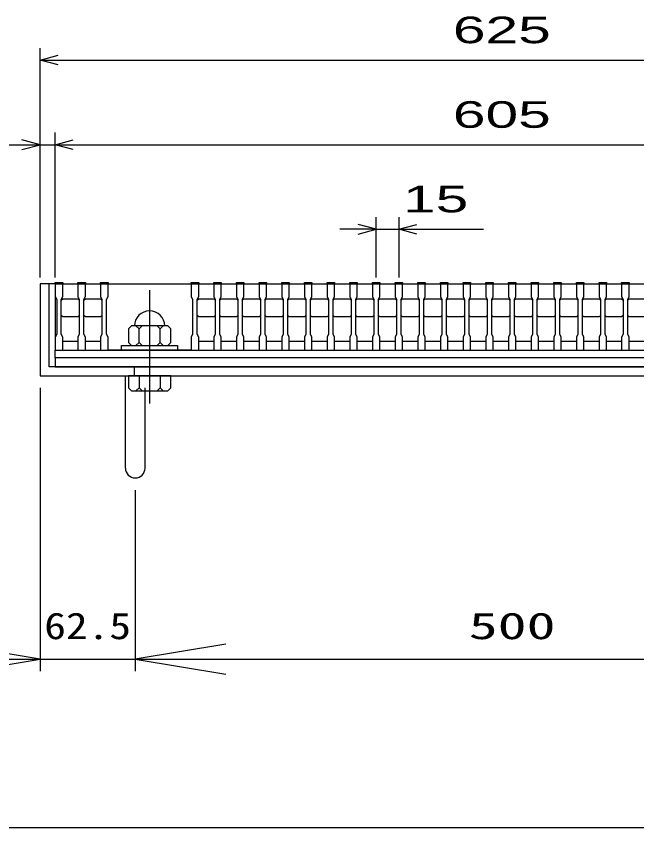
# Model space of a CAD drawing. Units: millimetres, scale not verified. Extents: x -1456 to 1385, y -1026 to 843.
# Drawn here: x -1009 to -598, y -917 to -380 of the extents above; entities that cross this region are included whole.
import ezdxf
from ezdxf.enums import TextEntityAlignment as Align

# ---------------------------------------------------------------- set-up
doc = ezdxf.new("R2010")
doc.units = ezdxf.units.MM
doc.header["$LTSCALE"] = 8
doc.linetypes.add('CHAIN', pattern=[18.5, 12, -1.5, 3.5, -1.5])
for name, color, linetype, lineweight in [('0_2', 150, 'Continuous', 25), ('16', 3, 'Continuous', 25), ('19', 6, 'Continuous', 25), ('22', 4, 'Continuous', 25)]:
    doc.layers.add(name, color=color, linetype=linetype, lineweight=lineweight)
doc.styles.add('ベクトル', font='')
doc.styles.add('ＭＳ ゴシック', font='')
doc.styles.get('ベクトル').set_extended_font_data('ベクトル')
doc.styles.get('ＭＳ ゴシック').set_extended_font_data('MS Gothic')

# ---------------------------------------------------------------- blocks, each defined once
blk = doc.blocks.new('open_arrow')
at = {"color": 0, "linetype": 'Continuous', "lineweight": -2}
blk.add_lwpolyline([(7.5, 1.25), (0, 0), (7.5, -1.25)], dxfattribs=at)

msp = doc.modelspace()

# ---------------------------------------------------------------- linework, layer by layer
at = {"layer": '0_2'}
msp.add_line((1384.8, -917.2), (-1383.2, -917.2), dxfattribs=at)
at = {"layer": '16'}
for p, q in [((-983, -557), (-983, -556.3)), ((-983, -556.3), (-978, -556.3)), ((-983, -557), (-983, -565.5)), ((-978, -557), (-983, -557)), ((-983, -557), (-983, -595)), ((-983, -557), (-378, -557)), ((-978, -556.3), (-978, -557)), ((-978, -565.5), (-978, -557)), ((-968, -557), (-968, -556.3)), ((-968, -556.3), (-963, -556.3)), ((-968, -557), (-968, -565.5)), ((-963, -557), (-968, -557)), ((-963, -556.3), (-963, -557)), ((-963, -565.5), (-963, -557)), ((-953, -557), (-953, -556.3)), ((-953, -556.3), (-948, -556.3)), ((-953, -557), (-953, -565.5)), ((-948, -557), (-953, -557)), ((-948, -556.3), (-948, -557)), ((-948, -565.5), (-948, -557)), ((-948, -557), (-893, -557)), ((-893, -557), (-893, -556.3)), ((-893, -556.3), (-888, -556.3)), ((-893, -557), (-893, -565.5)), ((-888, -557), (-893, -557)), ((-888, -556.3), (-888, -557)), ((-888, -565.5), (-888, -557)), ((-878, -557), (-878, -556.3)), ((-878, -556.3), (-873, -556.3)), ((-878, -557), (-878, -565.5)), ((-873, -557), (-878, -557)), ((-873, -556.3), (-873, -557)), ((-873, -565.5), (-873, -557)), ((-863, -557), (-863, -556.3)), ((-863, -556.3), (-858, -556.3)), ((-863, -557), (-863, -565.5)), ((-858, -557), (-863, -557)), ((-858, -556.3), (-858, -557)), ((-858, -565.5), (-858, -557)), ((-848, -557), (-848, -556.3)), ((-848, -556.3), (-843, -556.3)), ((-848, -557), (-848, -565.5)), ((-843, -557), (-848, -557)), ((-843, -556.3), (-843, -557)), ((-843, -565.5), (-843, -557)), ((-833, -557), (-833, -556.3)), ((-833, -556.3), (-828, -556.3)), ((-833, -557), (-833, -565.5)), ((-828, -557), (-833, -557)), ((-828, -556.3), (-828, -557)), ((-828, -565.5), (-828, -557)), ((-818, -557), (-818, -556.3)), ((-818, -556.3), (-813, -556.3)), ((-818, -557), (-818, -565.5)), ((-813, -557), (-818, -557)), ((-813, -556.3), (-813, -557)), ((-813, -565.5), (-813, -557)), ((-803, -557), (-803, -556.3)), ((-803, -556.3), (-798, -556.3)), ((-803, -557), (-803, -565.5)), ((-798, -557), (-803, -557)), ((-798, -556.3), (-798, -557)), ((-798, -565.5), (-798, -557)), ((-788, -557), (-788, -556.3)), ((-788, -556.3), (-783, -556.3)), ((-788, -557), (-788, -565.5)), ((-783, -557), (-788, -557)), ((-783, -556.3), (-783, -557)), ((-783, -565.5), (-783, -557)), ((-773, -557), (-773, -556.3)), ((-773, -556.3), (-768, -556.3)), ((-773, -557), (-773, -565.5)), ((-768, -557), (-773, -557)), ((-768, -556.3), (-768, -557)), ((-768, -565.5), (-768, -557)), ((-758, -557), (-758, -556.3)), ((-758, -556.3), (-753, -556.3)), ((-758, -557), (-758, -565.5)), ((-753, -557), (-758, -557)), ((-753, -556.3), (-753, -557)), ((-753, -565.5), (-753, -557)), ((-743, -557), (-743, -556.3)), ((-743, -556.3), (-738, -556.3)), ((-743, -557), (-743, -565.5)), ((-738, -557), (-743, -557)), ((-738, -556.3), (-738, -557)), ((-738, -565.5), (-738, -557)), ((-728, -557), (-728, -556.3)), ((-728, -556.3), (-723, -556.3)), ((-728, -557), (-728, -565.5)), ((-723, -557), (-728, -557)), ((-723, -556.3), (-723, -557)), ((-723, -565.5), (-723, -557)), ((-713, -557), (-713, -556.3)), ((-713, -556.3), (-708, -556.3)), ((-713, -557), (-713, -565.5)), ((-708, -557), (-713, -557)), ((-708, -556.3), (-708, -557)), ((-708, -565.5), (-708, -557)), ((-698, -557), (-698, -556.3)), ((-698, -556.3), (-693, -556.3)), ((-698, -557), (-698, -565.5)), ((-693, -557), (-698, -557)), ((-693, -556.3), (-693, -557)), ((-693, -565.5), (-693, -557)), ((-683, -557), (-683, -556.3)), ((-683, -556.3), (-678, -556.3)), ((-683, -557), (-683, -565.5)), ((-678, -557), (-683, -557)), ((-678, -556.3), (-678, -557)), ((-678, -565.5), (-678, -557)), ((-668, -557), (-668, -556.3)), ((-668, -556.3), (-663, -556.3)), ((-668, -557), (-668, -565.5)), ((-663, -557), (-668, -557)), ((-663, -556.3), (-663, -557)), ((-663, -565.5), (-663, -557)), ((-653, -557), (-653, -556.3)), ((-653, -556.3), (-648, -556.3)), ((-653, -557), (-653, -565.5)), ((-648, -557), (-653, -557)), ((-648, -556.3), (-648, -557)), ((-648, -565.5), (-648, -557)), ((-638, -557), (-638, -556.3)), ((-638, -556.3), (-633, -556.3)), ((-638, -557), (-638, -565.5)), ((-633, -557), (-638, -557)), ((-633, -556.3), (-633, -557)), ((-633, -565.5), (-633, -557)), ((-623, -557), (-623, -556.3)), ((-623, -556.3), (-618, -556.3)), ((-623, -557), (-623, -565.5)), ((-618, -557), (-623, -557)), ((-618, -556.3), (-618, -557)), ((-618, -565.5), (-618, -557)), ((-608, -557), (-608, -556.3)), ((-608, -556.3), (-603, -556.3)), ((-608, -557), (-608, -565.5)), ((-603, -557), (-608, -557)), ((-603, -556.3), (-603, -557)), ((-603, -565.5), (-603, -557)), ((-983, -565.5), (-982, -567.5)), ((-982, -567.5), (-982, -590.5)), ((-979, -567.5), (-978, -565.5)), ((-979, -568), (-978, -567)), ((-979, -590.5), (-979, -567.5)), ((-978, -567), (-968, -567)), ((-968, -565.5), (-967, -567.5)), ((-968, -567), (-967, -568)), ((-967, -567.5), (-967, -590.5)), ((-964, -567.5), (-963, -565.5)), ((-964, -568), (-963, -567)), ((-964, -590.5), (-964, -567.5)), ((-963, -567), (-953, -567)), ((-953, -565.5), (-952, -567.5)), ((-953, -567), (-952, -568)), ((-952, -567.5), (-952, -590.5)), ((-949, -567.5), (-948, -565.5)), ((-949, -590.5), (-949, -567.5)), ((-893, -565.5), (-892, -567.5)), ((-892, -567.5), (-892, -590.5)), ((-889, -567.5), (-888, -565.5)), ((-889, -568), (-888, -567)), ((-889, -590.5), (-889, -567.5)), ((-888, -567), (-878, -567)), ((-878, -565.5), (-877, -567.5)), ((-878, -567), (-877, -568)), ((-877, -567.5), (-877, -590.5)), ((-874, -567.5), (-873, -565.5)), ((-874, -568), (-873, -567)), ((-874, -590.5), (-874, -567.5)), ((-873, -567), (-863, -567)), ((-863, -565.5), (-862, -567.5)), ((-863, -567), (-862, -568)), ((-862, -567.5), (-862, -590.5)), ((-859, -567.5), (-858, -565.5)), ((-859, -568), (-858, -567)), ((-859, -590.5), (-859, -567.5)), ((-858, -567), (-848, -567)), ((-848, -565.5), (-847, -567.5)), ((-848, -567), (-847, -568)), ((-847, -567.5), (-847, -590.5)), ((-844, -567.5), (-843, -565.5)), ((-844, -568), (-843, -567)), ((-844, -590.5), (-844, -567.5)), ((-843, -567), (-833, -567)), ((-833, -565.5), (-832, -567.5)), ((-833, -567), (-832, -568)), ((-832, -567.5), (-832, -590.5)), ((-829, -567.5), (-828, -565.5)), ((-829, -568), (-828, -567)), ((-829, -590.5), (-829, -567.5)), ((-828, -567), (-818, -567)), ((-818, -565.5), (-817, -567.5)), ((-818, -567), (-817, -568)), ((-817, -567.5), (-817, -590.5)), ((-814, -567.5), (-813, -565.5)), ((-814, -568), (-813, -567)), ((-814, -590.5), (-814, -567.5)), ((-813, -567), (-803, -567)), ((-803, -565.5), (-802, -567.5)), ((-803, -567), (-802, -568)), ((-802, -567.5), (-802, -590.5)), ((-799, -567.5), (-798, -565.5)), ((-799, -568), (-798, -567)), ((-799, -590.5), (-799, -567.5)), ((-798, -567), (-788, -567)), ((-788, -565.5), (-787, -567.5)), ((-788, -567), (-787, -568)), ((-787, -567.5), (-787, -590.5)), ((-784, -567.5), (-783, -565.5)), ((-784, -568), (-783, -567)), ((-784, -590.5), (-784, -567.5)), ((-783, -567), (-773, -567)), ((-773, -565.5), (-772, -567.5)), ((-773, -567), (-772, -568)), ((-772, -567.5), (-772, -590.5)), ((-769, -567.5), (-768, -565.5)), ((-769, -568), (-768, -567)), ((-769, -590.5), (-769, -567.5)), ((-768, -567), (-758, -567)), ((-758, -565.5), (-757, -567.5)), ((-758, -567), (-757, -568)), ((-757, -567.5), (-757, -590.5)), ((-754, -567.5), (-753, -565.5)), ((-754, -568), (-753, -567)), ((-754, -590.5), (-754, -567.5)), ((-753, -567), (-743, -567)), ((-743, -565.5), (-742, -567.5)), ((-743, -567), (-742, -568)), ((-742, -567.5), (-742, -590.5)), ((-739, -567.5), (-738, -565.5)), ((-739, -568), (-738, -567)), ((-739, -590.5), (-739, -567.5)), ((-738, -567), (-728, -567)), ((-728, -565.5), (-727, -567.5)), ((-728, -567), (-727, -568)), ((-727, -567.5), (-727, -590.5)), ((-724, -567.5), (-723, -565.5)), ((-724, -568), (-723, -567)), ((-724, -590.5), (-724, -567.5)), ((-723, -567), (-713, -567)), ((-713, -565.5), (-712, -567.5)), ((-713, -567), (-712, -568)), ((-712, -567.5), (-712, -590.5)), ((-709, -567.5), (-708, -565.5)), ((-709, -568), (-708, -567)), ((-709, -590.5), (-709, -567.5)), ((-708, -567), (-698, -567)), ((-698, -565.5), (-697, -567.5)), ((-698, -567), (-697, -568)), ((-697, -567.5), (-697, -590.5)), ((-694, -567.5), (-693, -565.5)), ((-694, -568), (-693, -567)), ((-694, -590.5), (-694, -567.5)), ((-693, -567), (-683, -567)), ((-683, -565.5), (-682, -567.5)), ((-683, -567), (-682, -568)), ((-682, -567.5), (-682, -590.5)), ((-679, -567.5), (-678, -565.5)), ((-679, -568), (-678, -567)), ((-679, -590.5), (-679, -567.5)), ((-678, -567), (-668, -567)), ((-668, -565.5), (-667, -567.5)), ((-668, -567), (-667, -568)), ((-667, -567.5), (-667, -590.5)), ((-664, -567.5), (-663, -565.5)), ((-664, -568), (-663, -567)), ((-664, -590.5), (-664, -567.5)), ((-663, -567), (-653, -567)), ((-653, -565.5), (-652, -567.5)), ((-653, -567), (-652, -568)), ((-652, -567.5), (-652, -590.5)), ((-649, -567.5), (-648, -565.5)), ((-649, -568), (-648, -567)), ((-649, -590.5), (-649, -567.5)), ((-648, -567), (-638, -567)), ((-638, -565.5), (-637, -567.5)), ((-638, -567), (-637, -568)), ((-637, -567.5), (-637, -590.5)), ((-634, -567.5), (-633, -565.5)), ((-634, -568), (-633, -567)), ((-634, -590.5), (-634, -567.5)), ((-633, -567), (-623, -567)), ((-623, -565.5), (-622, -567.5)), ((-623, -567), (-622, -568)), ((-622, -567.5), (-622, -590.5)), ((-619, -567.5), (-618, -565.5)), ((-619, -568), (-618, -567)), ((-619, -590.5), (-619, -567.5)), ((-618, -567), (-608, -567)), ((-608, -565.5), (-607, -567.5)), ((-608, -567), (-607, -568)), ((-607, -567.5), (-607, -590.5)), ((-604, -567.5), (-603, -565.5)), ((-604, -568), (-603, -567)), ((-604, -590.5), (-604, -567.5)), ((-603, -567), (-593, -567)), ((-978, -579), (-979, -578)), ((-968, -579), (-978, -579)), ((-967, -578), (-968, -579)), ((-963, -579), (-964, -578)), ((-953, -579), (-963, -579)), ((-952, -578), (-953, -579)), ((-888, -579), (-889, -578)), ((-878, -579), (-888, -579)), ((-877, -578), (-878, -579)), ((-873, -579), (-874, -578)), ((-863, -579), (-873, -579)), ((-862, -578), (-863, -579)), ((-858, -579), (-859, -578)), ((-848, -579), (-858, -579)), ((-847, -578), (-848, -579)), ((-843, -579), (-844, -578)), ((-833, -579), (-843, -579)), ((-832, -578), (-833, -579)), ((-828, -579), (-829, -578)), ((-818, -579), (-828, -579)), ((-817, -578), (-818, -579)), ((-813, -579), (-814, -578)), ((-803, -579), (-813, -579)), ((-802, -578), (-803, -579)), ((-798, -579), (-799, -578)), ((-788, -579), (-798, -579)), ((-787, -578), (-788, -579)), ((-783, -579), (-784, -578)), ((-773, -579), (-783, -579)), ((-772, -578), (-773, -579)), ((-768, -579), (-769, -578)), ((-758, -579), (-768, -579)), ((-757, -578), (-758, -579)), ((-753, -579), (-754, -578)), ((-743, -579), (-753, -579)), ((-742, -578), (-743, -579)), ((-738, -579), (-739, -578)), ((-728, -579), (-738, -579)), ((-727, -578), (-728, -579)), ((-723, -579), (-724, -578)), ((-713, -579), (-723, -579)), ((-712, -578), (-713, -579)), ((-708, -579), (-709, -578)), ((-698, -579), (-708, -579)), ((-697, -578), (-698, -579)), ((-693, -579), (-694, -578)), ((-683, -579), (-693, -579)), ((-682, -578), (-683, -579)), ((-678, -579), (-679, -578)), ((-668, -579), (-678, -579)), ((-667, -578), (-668, -579)), ((-663, -579), (-664, -578)), ((-653, -579), (-663, -579)), ((-652, -578), (-653, -579)), ((-648, -579), (-649, -578)), ((-638, -579), (-648, -579)), ((-637, -578), (-638, -579)), ((-633, -579), (-634, -578)), ((-623, -579), (-633, -579)), ((-622, -578), (-623, -579)), ((-618, -579), (-619, -578)), ((-608, -579), (-618, -579)), ((-607, -578), (-608, -579)), ((-603, -579), (-604, -578)), ((-593, -579), (-603, -579)), ((-932.5, -585), (-934.5, -587)), ((-908.5, -585), (-932.5, -585)), ((-927.5, -587), (-929.5, -585)), ((-925.5, -585), (-927.5, -587)), ((-913.5, -587), (-915.5, -585)), ((-911.5, -585), (-913.5, -587)), ((-906.5, -587), (-908.5, -585)), ((-982, -590.5), (-983, -592.5)), ((-978, -592.5), (-979, -590.5)), ((-967, -590.5), (-968, -592.5)), ((-963, -592.5), (-964, -590.5)), ((-952, -590.5), (-953, -592.5)), ((-948, -592.5), (-949, -590.5)), ((-934.5, -587), (-934.5, -596)), ((-927.5, -596), (-927.5, -587)), ((-913.5, -596), (-913.5, -587)), ((-906.5, -596), (-906.5, -587)), ((-892, -590.5), (-893, -592.5)), ((-888, -592.5), (-889, -590.5)), ((-877, -590.5), (-878, -592.5)), ((-873, -592.5), (-874, -590.5)), ((-862, -590.5), (-863, -592.5)), ((-858, -592.5), (-859, -590.5)), ((-847, -590.5), (-848, -592.5)), ((-843, -592.5), (-844, -590.5)), ((-832, -590.5), (-833, -592.5)), ((-828, -592.5), (-829, -590.5)), ((-817, -590.5), (-818, -592.5)), ((-813, -592.5), (-814, -590.5)), ((-802, -590.5), (-803, -592.5)), ((-798, -592.5), (-799, -590.5)), ((-787, -590.5), (-788, -592.5)), ((-783, -592.5), (-784, -590.5)), ((-772, -590.5), (-773, -592.5)), ((-768, -592.5), (-769, -590.5)), ((-757, -590.5), (-758, -592.5)), ((-753, -592.5), (-754, -590.5)), ((-742, -590.5), (-743, -592.5)), ((-738, -592.5), (-739, -590.5)), ((-727, -590.5), (-728, -592.5)), ((-723, -592.5), (-724, -590.5)), ((-712, -590.5), (-713, -592.5)), ((-708, -592.5), (-709, -590.5)), ((-697, -590.5), (-698, -592.5)), ((-693, -592.5), (-694, -590.5)), ((-682, -590.5), (-683, -592.5)), ((-678, -592.5), (-679, -590.5)), ((-667, -590.5), (-668, -592.5)), ((-663, -592.5), (-664, -590.5)), ((-652, -590.5), (-653, -592.5)), ((-648, -592.5), (-649, -590.5)), ((-637, -590.5), (-638, -592.5)), ((-633, -592.5), (-634, -590.5)), ((-622, -590.5), (-623, -592.5)), ((-618, -592.5), (-619, -590.5)), ((-607, -590.5), (-608, -592.5)), ((-603, -592.5), (-604, -590.5)), ((-983, -592.5), (-983, -601)), ((-978, -601), (-978, -592.5)), ((-978, -595), (-968, -595)), ((-968, -592.5), (-968, -601)), ((-963, -601), (-963, -592.5)), ((-963, -595), (-953, -595)), ((-953, -592.5), (-953, -601)), ((-948, -601), (-948, -592.5)), ((-934.5, -596), (-932.5, -598)), ((-929.5, -598), (-927.5, -596)), ((-927.5, -596), (-925.5, -598)), ((-915.5, -598), (-913.5, -596)), ((-913.5, -596), (-911.5, -598)), ((-908.5, -598), (-906.5, -596)), ((-893, -592.5), (-893, -601)), ((-888, -601), (-888, -592.5)), ((-888, -595), (-878, -595)), ((-878, -592.5), (-878, -601)), ((-873, -601), (-873, -592.5)), ((-873, -595), (-863, -595)), ((-863, -592.5), (-863, -601)), ((-858, -601), (-858, -592.5)), ((-858, -595), (-848, -595)), ((-848, -592.5), (-848, -601)), ((-843, -601), (-843, -592.5)), ((-843, -595), (-833, -595)), ((-833, -592.5), (-833, -601)), ((-828, -601), (-828, -592.5)), ((-828, -595), (-818, -595)), ((-818, -592.5), (-818, -601)), ((-813, -601), (-813, -592.5)), ((-813, -595), (-803, -595)), ((-803, -592.5), (-803, -601)), ((-798, -601), (-798, -592.5)), ((-798, -595), (-788, -595)), ((-788, -592.5), (-788, -601)), ((-783, -601), (-783, -592.5)), ((-783, -595), (-773, -595)), ((-773, -592.5), (-773, -601)), ((-768, -601), (-768, -592.5)), ((-768, -595), (-758, -595)), ((-758, -592.5), (-758, -601)), ((-753, -601), (-753, -592.5)), ((-753, -595), (-743, -595)), ((-743, -592.5), (-743, -601)), ((-738, -601), (-738, -592.5)), ((-738, -595), (-728, -595)), ((-728, -592.5), (-728, -601)), ((-723, -601), (-723, -592.5)), ((-723, -595), (-713, -595)), ((-713, -592.5), (-713, -601)), ((-708, -601), (-708, -592.5)), ((-708, -595), (-698, -595)), ((-698, -592.5), (-698, -601)), ((-693, -601), (-693, -592.5)), ((-693, -595), (-683, -595)), ((-683, -592.5), (-683, -601)), ((-678, -601), (-678, -592.5)), ((-678, -595), (-668, -595)), ((-668, -592.5), (-668, -601)), ((-663, -601), (-663, -592.5)), ((-663, -595), (-653, -595)), ((-653, -592.5), (-653, -601)), ((-648, -601), (-648, -592.5)), ((-648, -595), (-638, -595)), ((-638, -592.5), (-638, -601)), ((-633, -601), (-633, -592.5)), ((-633, -595), (-623, -595)), ((-623, -592.5), (-623, -601)), ((-618, -601), (-618, -592.5)), ((-618, -595), (-608, -595)), ((-608, -592.5), (-608, -601)), ((-603, -601), (-603, -592.5)), ((-603, -595), (-593, -595)), ((-983, -601), (-978, -601)), ((-983, -601), (-378, -601)), ((-983, -606), (-983, -601)), ((-968, -601), (-963, -601)), ((-953, -601), (-948, -601)), ((-893, -601), (-948, -601)), ((-939, -601), (-939, -598)), ((-939, -598), (-902, -598)), ((-902, -601), (-939, -601)), ((-902, -598), (-902, -601)), ((-893, -601), (-888, -601)), ((-878, -601), (-873, -601)), ((-863, -601), (-858, -601)), ((-848, -601), (-843, -601)), ((-833, -601), (-828, -601)), ((-818, -601), (-813, -601)), ((-803, -601), (-798, -601)), ((-788, -601), (-783, -601)), ((-773, -601), (-768, -601)), ((-758, -601), (-753, -601)), ((-743, -601), (-738, -601)), ((-728, -601), (-723, -601)), ((-713, -601), (-708, -601)), ((-698, -601), (-693, -601)), ((-683, -601), (-678, -601)), ((-668, -601), (-663, -601)), ((-653, -601), (-648, -601)), ((-638, -601), (-633, -601)), ((-623, -601), (-618, -601)), ((-608, -601), (-603, -601)), ((-378, -606), (-983, -606)), ((-983, -606), (-983, -612)), ((-983, -612), (-378, -612))]:
    msp.add_line(p, q, dxfattribs=at)
at = {"layer": '16', "linetype": 'CHAIN'}
msp.add_line((-920.5, -561.4), (-920.5, -636.4), dxfattribs=at)
at = {"layer": '16', "color": 6}
for p, q in [((-936.5, -679.11), (-936.5, -618)), ((-936.5, -679.11), (-936.5, -618)), ((-923.5, -679.11), (-923.5, -626)), ((-923.5, -679.11), (-923.5, -628))]:
    msp.add_line(p, q, dxfattribs=at)
at = {"layer": '16', "color": 4}
for p, q in [((-993, -626), (-993, -813.61)), ((-930, -693.61), (-930, -813.61)), ((-930, -693.61), (-930, -813.61)), ((-1033, -805.61), (-930, -805.61)), ((-930, -805.61), (-431, -805.61))]:
    msp.add_line(p, q, dxfattribs=at)
at = {"layer": '16'}
msp.add_arc((-920.5, -585), 10, 0, 180, dxfattribs=at)
at = {"layer": '16', "color": 6}
msp.add_arc((-930, -679.11), 6.5, 180, 0, dxfattribs=at)
msp.add_arc((-930, -679.11), 6.5, 180, 0, dxfattribs=at)
at = {"layer": '19'}
for p, q in [((-983, -557), (-993, -557)), ((-993, -557), (-993, -618)), ((-987, -612), (-987, -557)), ((-374, -612), (-987, -612)), ((-930.5, -618), (-930.5, -612)), ((-993, -618), (-368, -618)), ((-936.5, -679.11), (-936.5, -618)), ((-934.5, -618), (-934.5, -626)), ((-906.5, -618), (-934.5, -618)), ((-927.5, -618), (-927.5, -626)), ((-913.5, -618), (-913.5, -626)), ((-906.5, -626), (-906.5, -618)), ((-934.5, -626), (-932.5, -628)), ((-932.5, -628), (-908.5, -628)), ((-927.5, -626), (-929.5, -628)), ((-925.5, -628), (-927.5, -626)), ((-923.5, -679.11), (-923.5, -628)), ((-913.5, -626), (-915.5, -628)), ((-911.5, -628), (-913.5, -626)), ((-908.5, -628), (-906.5, -626))]:
    msp.add_line(p, q, dxfattribs=at)
msp.add_arc((-930, -679.11), 6.5, 180, 0, dxfattribs=at)
at = {"layer": '22'}
for p, q in [((-993, -553), (-993, -401)), ((-993, -409), (-981, -405.8)), ((-981, -412.2), (-993, -409)), ((-993, -409), (-368, -409)), ((-993, -465), (-1005, -461.8)), ((-993, -553), (-993, -457)), ((-983, -553), (-983, -457)), ((-983, -465), (-971, -461.8)), ((-1049, -465), (-993, -465)), ((-1005, -468.2), (-993, -465)), ((-993, -465), (-983, -465)), ((-971, -468.2), (-983, -465)), ((-983, -465), (-378, -465)), ((-770.5, -553), (-770.5, -513)), ((-755.5, -513), (-755.5, -553)), ((-770.5, -521), (-794.5, -521)), ((-770.5, -521), (-782.5, -517.8)), ((-782.5, -524.2), (-770.5, -521)), ((-770.5, -521), (-755.5, -521)), ((-755.5, -521), (-743.5, -517.8)), ((-743.5, -524.2), (-755.5, -521)), ((-755.5, -521), (-699.5, -521))]:
    msp.add_line(p, q, dxfattribs=at)

# ---------------------------------------------------------------- block references
at = {"layer": '16', "color": 4, "xscale": 8, "yscale": 8, "rotation": 180}
msp.add_blockref('open_arrow', (-993, -805.61), dxfattribs=at)
at = {"layer": '16', "color": 4, "xscale": 8, "yscale": 8}
msp.add_blockref('open_arrow', (-930, -805.61), dxfattribs=at)

# ---------------------------------------------------------------- texts
at = {"layer": '16', "color": 4, "style": 'ＭＳ ゴシック'}
for s, width, p in [('62.5', 1.2, (-961.5, -797.61)), ('500', 1.6, (-680.5, -797.61))]:
    msp.add_text(s, height=17.6, dxfattribs=dict(at, width=width)).set_placement(p, align=Align.BOTTOM_CENTER)
at = {"layer": '22', "color": 2, "style": 'ベクトル', "width": 1.65}
for s, p in [(' 625 ', (-730.5, -389)), (' 605 ', (-730.5, -445)), (' 15 ', (-763.5, -501))]:
    msp.add_text(s, height=17.6, dxfattribs=at).set_placement(p, align=Align.MIDDLE_LEFT)

doc.saveas('drawing.dxf')
